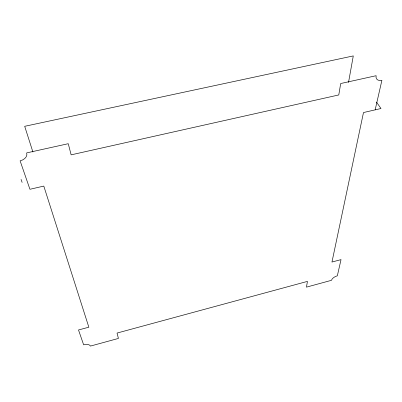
<?xml version="1.0" encoding="UTF-8"?>
<svg xmlns="http://www.w3.org/2000/svg" width="402" height="402" viewBox="0 0 402 402"><rect width="100%" height="100%" fill="white"/><g stroke="black" fill="none" stroke-linecap="round" stroke-linejoin="round"><path stroke-width="0.6" d="M348.514 82.485L353.283 55.918L24.698 126.308L32.909 152.031M375.166 109.857L381.9 80.325A8.301 5.151 -36.9 0 1 376.121 75.707L340.695 83.531L338.78 94.947L71.134 154.85L68.265 143.705L26.673 152.896A8.944 6.342 -5.6 0 1 20.1 160.82L29.929 189.282L43.798 186.091L88.847 327.198L78.511 329.967L83.641 344.826A6.025 2.975 -14 0 1 90.425 346.082L118.424 338.439L117.037 333.067L307.429 281.395L306.465 287.139L331.519 280.3A5.558 2.653 -25.4 0 1 337.333 275.807L341.027 259.617L331.962 262.044L363.483 112.545L380.975 108.52L376.483 102.108M21.055 179.403L22.13 182.423"/></g></svg>
